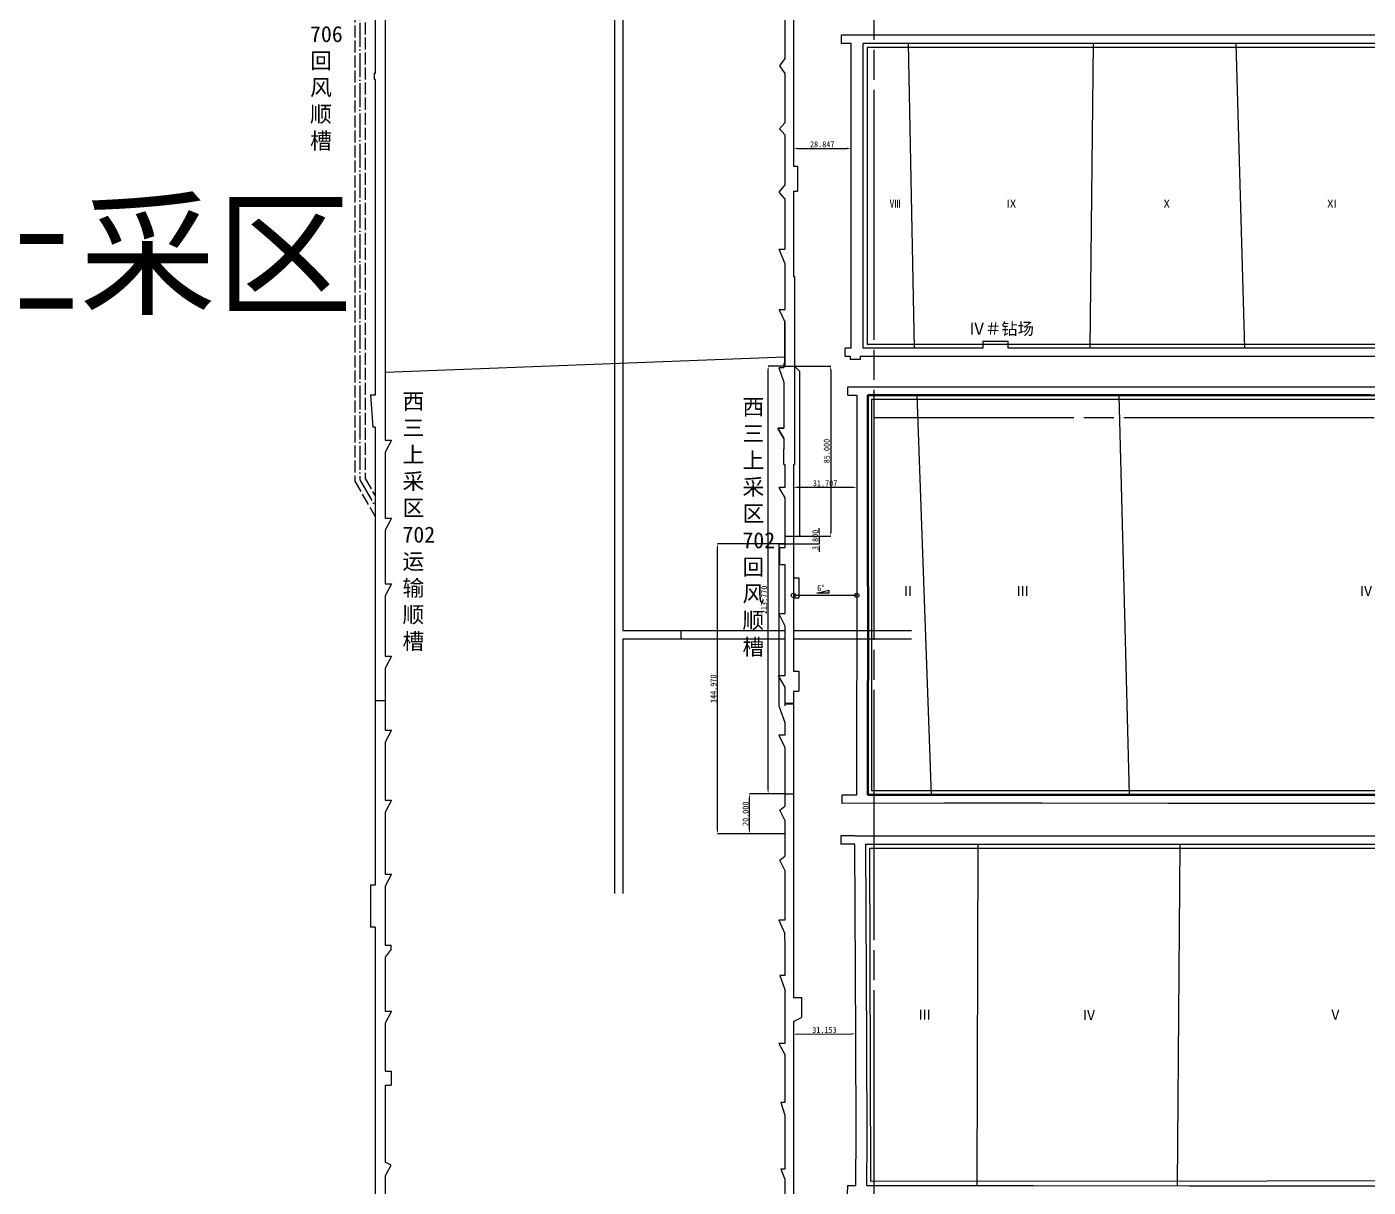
# Model space of a CAD drawing. Header units: millimetres. Extents: x 41513366 to 41522434, y 4590966 to 4600634.
# Drawn here: x 41516477 to 41517147, y 4595710 to 4596290 of the extents above; entities that cross this region are included whole.
import ezdxf

# ---------------------------------------------------------------- set-up
doc = ezdxf.new("R2010")
doc.units = ezdxf.units.MM
doc.header["$PDMODE"] = 35
doc.header["$PDSIZE"] = -5
for name, pattern in [('ACAD_ISO02W100', [15, 12, -3]), ('ACAD_ISO04W100', [30, 24, -3, 0, -3]), ('新采区边界(5K)', [150, 125, -5, 15, -5])]:
    doc.linetypes.add(name, pattern=pattern)
doc.layers.get('Defpoints').update_dxf_attribs({"lineweight": 18})
for name, color, linetype, lineweight in [('12-2采区边界线', 7, 'Continuous', 18), ('2016年12煤进尺', 7, 'Continuous', 18), ('7煤巷道', 6, 'Continuous', 18), ('7煤巷道名称', 6, 'Continuous', 18), ('图纸改动标记', 2, 'Continuous', 18), ('岩巷', 30, 'Continuous', 18), ('工作面月末位置', 7, 'Continuous', 18), ('设计', 4, 'Continuous', 18), ('采区名称', 7, 'Continuous', 18), ('采空区工作面颜色', 6, 'Continuous', 18)]:
    doc.layers.add(name, color=color, linetype=linetype, lineweight=lineweight)
doc.styles.add('图签仿宋', font='')
doc.styles.add('正体', font='')
doc.styles.add('正等线体', font='simhei.ttf')
doc.styles.get('图签仿宋').set_extended_font_data('宋体')
doc.styles.get('正体').set_extended_font_data('宋体')
doc.dimstyles.new('测量用', dxfattribs={"dimtxt": 3, "dimasz": 2, "dimexe": 0, "dimexo": 0, "dimgap": 0.5, "dimtad": 1, "dimdec": 3, "dimzin": 0, "dimdsep": 46, "dimtxsty": '图签仿宋', "dimcen": 0.09, "dimdle": 4, "dimaunit": 1, "dimadec": 3, "dimazin": 2, "dimtfac": 1, "dimtdec": 3, "dimtix": 1, "dimtmove": 0, "dimatfit": 3, "dimfxl": 1, "dimtolj": 1, "dimarcsym": 1})

# ---------------------------------------------------------------- blocks, each defined once
blk = doc.blocks.new('*D61')
at = {"layer": '2016年12煤进尺', "color": 0, "linetype": 'Continuous', "lineweight": -2, "ltscale": 2}
for p, q in [((41516859.76, 4596229.19), (41516859.76, 4596229.19)), ((41516861.76, 4596229.19), (41516886.6, 4596229.19)), ((41516888.6, 4596229.19), (41516888.6, 4596229.19))]:
    blk.add_line(p, q, dxfattribs=at)
at = {"layer": '2016年12煤进尺', "color": 0, "ltscale": 2}
for points in [[(41516861.76, 4596229.53), (41516861.76, 4596228.86), (41516859.76, 4596229.19)], [(41516886.6, 4596229.53), (41516886.6, 4596228.86), (41516888.6, 4596229.19)]]:
    blk.add_solid(points, dxfattribs=at)
at = {"layer": 'Defpoints', "color": 0, "ltscale": 2}
for p in [(41516859.76, 4596229.19), (41516888.6, 4596229.19), (41516888.6, 4596229.19)]:
    blk.add_point(p, dxfattribs=at)
at = {"layer": '2016年12煤进尺', "color": 0, "lineweight": -3, "ltscale": 2, "insert": (41516874.18, 4596231.19), "char_height": 3, "attachment_point": 5, "style": '图签仿宋'}
blk.add_mtext('\\A1;28.847', dxfattribs=at)
blk = doc.blocks.new('*D62')
at = {"layer": '2016年12煤进尺', "color": 0, "linetype": 'Continuous', "lineweight": -2, "ltscale": 2}
for p, q in [((41516855.55, 4596120.41), (41516847.15, 4596120.41)), ((41516847.15, 4595908.64), (41516847.15, 4596118.41)), ((41516855.55, 4595906.64), (41516847.15, 4595906.64))]:
    blk.add_line(p, q, dxfattribs=at)
at = {"layer": '2016年12煤进尺', "color": 0, "ltscale": 2}
for points in [[(41516846.82, 4596118.41), (41516847.48, 4596118.41), (41516847.15, 4596120.41)], [(41516846.82, 4595908.64), (41516847.48, 4595908.64), (41516847.15, 4595906.64)]]:
    blk.add_solid(points, dxfattribs=at)
at = {"layer": 'Defpoints', "color": 0, "ltscale": 2}
for p in [(41516847.15, 4596120.41), (41516855.55, 4596120.41), (41516855.55, 4595906.64)]:
    blk.add_point(p, dxfattribs=at)
at = {"layer": '2016年12煤进尺', "color": 0, "lineweight": -3, "ltscale": 2, "insert": (41516845.15, 4596003.52), "char_height": 3, "attachment_point": 5, "rotation": 90, "style": '图签仿宋'}
blk.add_mtext('\\A1;213.770', dxfattribs=at)
blk = doc.blocks.new('*D70')
at = {"layer": '2016年12煤进尺', "color": 0, "linetype": 'Continuous', "lineweight": -2, "ltscale": 2}
for p, q in [((41516859.76, 4596059.8), (41516859.76, 4596059.8)), ((41516861.75, 4596059.8), (41516889.46, 4596059.8)), ((41516891.46, 4596059.8), (41516891.46, 4596059.8))]:
    blk.add_line(p, q, dxfattribs=at)
at = {"layer": '2016年12煤进尺', "color": 0, "ltscale": 2}
for points in [[(41516861.75, 4596060.13), (41516861.75, 4596059.47), (41516859.76, 4596059.8)], [(41516889.46, 4596060.13), (41516889.46, 4596059.47), (41516891.46, 4596059.8)]]:
    blk.add_solid(points, dxfattribs=at)
at = {"layer": 'Defpoints', "color": 0, "ltscale": 2}
for p in [(41516859.76, 4596059.8), (41516891.46, 4596059.8), (41516891.46, 4596059.8)]:
    blk.add_point(p, dxfattribs=at)
at = {"layer": '2016年12煤进尺', "color": 0, "lineweight": -3, "ltscale": 2, "insert": (41516875.61, 4596061.8), "char_height": 3, "attachment_point": 5, "rotation": 359.9992, "style": '图签仿宋'}
blk.add_mtext('\\A1;31.707', dxfattribs=at)
blk = doc.blocks.new('*D71')
at = {"layer": '2016年12煤进尺', "color": 0, "linetype": 'Continuous', "lineweight": -2, "ltscale": 2}
for p, q in [((41516859.76, 4595786.48), (41516859.76, 4595786.48)), ((41516861.75, 4595786.49), (41516888.91, 4595786.62)), ((41516890.91, 4595786.63), (41516890.91, 4595786.63))]:
    blk.add_line(p, q, dxfattribs=at)
at = {"layer": '2016年12煤进尺', "color": 0, "ltscale": 2}
for points in [[(41516861.75, 4595786.83), (41516861.76, 4595786.16), (41516859.76, 4595786.48)], [(41516888.91, 4595786.96), (41516888.91, 4595786.29), (41516890.91, 4595786.63)]]:
    blk.add_solid(points, dxfattribs=at)
at = {"layer": 'Defpoints', "color": 0, "ltscale": 2}
for p in [(41516859.76, 4595786.48), (41516890.91, 4595786.63), (41516890.91, 4595786.63)]:
    blk.add_point(p, dxfattribs=at)
at = {"layer": '2016年12煤进尺', "color": 0, "lineweight": -3, "ltscale": 2, "insert": (41516875.32, 4595788.56), "char_height": 3, "attachment_point": 5, "rotation": 0.27668, "style": '图签仿宋'}
blk.add_mtext('\\A1;31.153', dxfattribs=at)
blk = doc.blocks.new('*D102')
at = {"layer": '2016年12煤进尺', "color": 0, "linetype": 'Continuous', "lineweight": -2, "ltscale": 2}
for p, q in [((41516855.55, 4596031.61), (41516821.86, 4596031.61)), ((41516821.86, 4595888.64), (41516821.86, 4596029.61)), ((41516855.55, 4595886.64), (41516821.86, 4595886.64))]:
    blk.add_line(p, q, dxfattribs=at)
at = {"layer": '2016年12煤进尺', "color": 0, "ltscale": 2}
for points in [[(41516821.52, 4596029.61), (41516822.19, 4596029.61), (41516821.86, 4596031.61)], [(41516821.52, 4595888.64), (41516822.19, 4595888.64), (41516821.86, 4595886.64)]]:
    blk.add_solid(points, dxfattribs=at)
at = {"layer": 'Defpoints', "color": 0, "ltscale": 2}
for p in [(41516821.86, 4596031.61), (41516855.55, 4596031.61), (41516855.55, 4595886.64)]:
    blk.add_point(p, dxfattribs=at)
at = {"layer": '2016年12煤进尺', "color": 0, "lineweight": -3, "ltscale": 2, "insert": (41516819.86, 4595959.12), "char_height": 3, "attachment_point": 5, "rotation": 90, "style": '图签仿宋'}
blk.add_mtext('\\A1;144.970', dxfattribs=at)
blk = doc.blocks.new('*D103')
at = {"layer": '2016年12煤进尺', "color": 0, "linetype": 'Continuous', "lineweight": -2, "ltscale": 2}
for p, q in [((41516872.71, 4596037.41), (41516872.71, 4596039.41)), ((41516857.52, 4596035.41), (41516872.71, 4596035.41)), ((41516857.52, 4596031.61), (41516872.71, 4596031.61)), ((41516872.71, 4596035.41), (41516872.71, 4596031.61)), ((41516872.71, 4596029.61), (41516872.71, 4596027.61))]:
    blk.add_line(p, q, dxfattribs=at)
at = {"layer": '2016年12煤进尺', "color": 0, "ltscale": 2}
for points in [[(41516872.37, 4596037.41), (41516873.04, 4596037.41), (41516872.71, 4596035.41)], [(41516872.37, 4596029.61), (41516873.04, 4596029.61), (41516872.71, 4596031.61)]]:
    blk.add_solid(points, dxfattribs=at)
at = {"layer": 'Defpoints', "color": 0, "ltscale": 2}
for p in [(41516857.52, 4596035.41), (41516857.52, 4596031.61), (41516872.71, 4596031.61)]:
    blk.add_point(p, dxfattribs=at)
at = {"layer": '2016年12煤进尺', "color": 0, "lineweight": -3, "ltscale": 2, "insert": (41516870.71, 4596033.51), "char_height": 3, "attachment_point": 5, "rotation": 90, "style": '图签仿宋'}
blk.add_mtext('\\A1;3.800', dxfattribs=at)
blk = doc.blocks.new('*D104')
at = {"layer": '2016年12煤进尺', "color": 0, "linetype": 'Continuous', "lineweight": -2, "ltscale": 2}
for p, q in [((41516860.26, 4596120.41), (41516878.43, 4596120.41)), ((41516878.43, 4596118.41), (41516878.43, 4596037.41)), ((41516857.52, 4596035.41), (41516878.43, 4596035.41))]:
    blk.add_line(p, q, dxfattribs=at)
at = {"layer": '2016年12煤进尺', "color": 0, "ltscale": 2}
for points in [[(41516878.09, 4596118.41), (41516878.76, 4596118.41), (41516878.43, 4596120.41)], [(41516878.09, 4596037.41), (41516878.76, 4596037.41), (41516878.43, 4596035.41)]]:
    blk.add_solid(points, dxfattribs=at)
at = {"layer": 'Defpoints', "color": 0, "ltscale": 2}
for p in [(41516860.26, 4596120.41), (41516857.52, 4596035.41), (41516878.43, 4596035.41)]:
    blk.add_point(p, dxfattribs=at)
at = {"layer": '2016年12煤进尺', "color": 0, "lineweight": -3, "ltscale": 2, "insert": (41516876.43, 4596077.91), "char_height": 3, "attachment_point": 5, "rotation": 90, "style": '图签仿宋'}
blk.add_mtext('\\A1;85.000', dxfattribs=at)
blk = doc.blocks.new('*D105')
at = {"layer": '2016年12煤进尺', "color": 0, "linetype": 'Continuous', "lineweight": -2, "ltscale": 2}
for p, q in [((41516855.55, 4595906.64), (41516837.85, 4595906.64)), ((41516837.85, 4595888.64), (41516837.85, 4595904.64)), ((41516855.55, 4595886.64), (41516837.85, 4595886.64))]:
    blk.add_line(p, q, dxfattribs=at)
at = {"layer": '2016年12煤进尺', "color": 0, "ltscale": 2}
for points in [[(41516837.52, 4595904.64), (41516838.18, 4595904.64), (41516837.85, 4595906.64)], [(41516837.52, 4595888.64), (41516838.18, 4595888.64), (41516837.85, 4595886.64)]]:
    blk.add_solid(points, dxfattribs=at)
at = {"layer": 'Defpoints', "color": 0, "ltscale": 2}
for p in [(41516837.85, 4595906.64), (41516855.55, 4595906.64), (41516855.55, 4595886.64)]:
    blk.add_point(p, dxfattribs=at)
at = {"layer": '2016年12煤进尺', "color": 0, "lineweight": -3, "ltscale": 2, "insert": (41516835.85, 4595896.64), "char_height": 3, "attachment_point": 5, "rotation": 90, "style": '图签仿宋'}
blk.add_mtext('\\A1;20.000', dxfattribs=at)

msp = doc.modelspace()

# ---------------------------------------------------------------- linework, layer by layer
at = {"layer": '12-2采区边界线', "linetype": '新采区边界(5K)', "lineweight": -3}
msp.add_line((41518499.9987, 4596094.4575), (41516900, 4596094.4575), dxfattribs=at)
msp.add_lwpolyline([(41516900, 4596408.4962), (41516900, 4593922.9795)], dxfattribs=at)
at = {"layer": '2016年12煤进尺', "color": 0, "lineweight": -3, "ltscale": 2}
for p, q in [((41516855.555, 4596120.407), (41516855.055, 4596120.407)), ((41516855.555, 4596121.715), (41516855.555, 4596120.407))]:
    msp.add_line(p, q, dxfattribs=at)
at = {"layer": '2016年12煤进尺', "color": 4, "lineweight": -3, "ltscale": 2}
for p, q in [((41516855.555, 4596120.407), (41516860.255, 4596120.407)), ((41516891.4638, 4596005.771), (41516859.755, 4596005.771)), ((41516855.555, 4595906.637), (41516859.755, 4595906.637))]:
    msp.add_line(p, q, dxfattribs=at)
at = {"layer": '2016年12煤进尺', "color": 6, "lineweight": -3, "ltscale": 2}
msp.add_line((41516859.755, 4596014.527), (41516859.755, 4596004.527), dxfattribs=at)
at = {"layer": '2016年12煤进尺', "color": 4, "lineweight": -3, "ltscale": 2}
msp.add_lwpolyline([(41516871.5373, 4596006.8489), (41516877.5206, 4596008.4176), (41516877.5206, 4596006.8489)], close=True, dxfattribs=at)
for centre in [(41516859.755, 4596005.771), (41516891.4638, 4596005.771)]:
    msp.add_circle(centre, 1.037, dxfattribs=at)
at = {"layer": '7煤巷道', "lineweight": -3}
for p, q in [((41516925.365, 4596285.824), (41516883.702, 4596285.824)), ((41516883.702, 4596285.824), (41516883.702, 4596281.624)), ((41516985.057, 4596285.824), (41516925.365, 4596285.824)), ((41517120.772, 4596285.824), (41516985.057, 4596285.824)), ((41517167.792, 4596285.824), (41517120.772, 4596285.824)), ((41516888.602, 4596281.624), (41516883.702, 4596281.624)), ((41516888.602, 4596133.367), (41516888.602, 4596281.628)), ((41516888.602, 4596129.317), (41516888.602, 4596281.628)), ((41516894.602, 4596129.317), (41516894.602, 4596281.628)), ((41516925.365, 4596281.624), (41516894.602, 4596281.624)), ((41516985.057, 4596281.624), (41516925.365, 4596281.624)), ((41517120.772, 4596281.624), (41516985.057, 4596281.624)), ((41517167.792, 4596281.624), (41517120.772, 4596281.624)), ((41516855.555, 4596274.075), (41516852.755, 4596270.375)), ((41516852.755, 4596270.375), (41516855.555, 4596266.675)), ((41516855.555, 4596241.975), (41516852.855, 4596238.975)), ((41516852.855, 4596238.975), (41516855.555, 4596235.975)), ((41516954.38, 4596132.713), (41516954.38, 4596129.313)), ((41516967.08, 4596132.713), (41516954.38, 4596132.713)), ((41516967.08, 4596129.313), (41516967.08, 4596132.713)), ((41516885.602, 4596125.117), (41516885.602, 4596129.317)), ((41516888.602, 4596129.317), (41516885.602, 4596129.317)), ((41516888.102, 4596125.117), (41516885.602, 4596125.117)), ((41516888.102, 4596125.117), (41516888.102, 4596123.617)), ((41516893.202, 4596123.617), (41516888.102, 4596123.617)), ((41516927.49, 4596125.117), (41516893.202, 4596125.117)), ((41516893.202, 4596125.117), (41516893.202, 4596123.617)), ((41516893.202, 4596125.117), (41516893.202, 4596123.617)), ((41516927.49, 4596129.317), (41516894.602, 4596129.317)), ((41516954.38, 4596129.313), (41516927.49, 4596129.313)), ((41517171.459, 4596125.113), (41516927.49, 4596125.113)), ((41517171.459, 4596129.313), (41516967.08, 4596129.313)), ((41517171.459, 4596129.313), (41516991.023, 4596129.313)), ((41517171.459, 4596125.113), (41516991.023, 4596125.113)), ((41516855.055, 4596106.215), (41516855.055, 4596089.415)), ((41516860.255, 4596106.215), (41516860.255, 4596078.794)), ((41516886.963, 4596105.8644), (41516886.963, 4596110.071)), ((41516855.055, 4596089.415), (41516851.955, 4596089.415)), ((41516851.955, 4596089.415), (41516855.055, 4596084.215)), ((41516851.955, 4596089.415), (41516855.055, 4596089.415)), ((41516855.055, 4596084.215), (41516851.955, 4596089.415)), ((41516855.055, 4596089.415), (41516851.955, 4596089.415)), ((41516851.955, 4596089.415), (41516855.055, 4596084.215)), ((41516851.955, 4596089.415), (41516855.055, 4596089.415)), ((41516855.055, 4596084.215), (41516851.955, 4596089.415)), ((41516855.055, 4596071.215), (41516855.055, 4596078.794)), ((41516855.055, 4596071.215), (41516855.055, 4596078.794)), ((41516860.255, 4596078.794), (41516860.255, 4596071.215)), ((41516855.055, 4596071.215), (41516855.555, 4596071.215)), ((41516855.055, 4596071.215), (41516855.555, 4596071.215)), ((41516859.755, 4596071.215), (41516859.755, 4596014.527)), ((41516859.755, 4596071.215), (41516860.255, 4596071.215)), ((41516855.555, 4596059.727), (41516852.455, 4596059.727)), ((41516852.455, 4596059.727), (41516855.555, 4596054.527)), ((41516859.755, 4596014.527), (41516862.455, 4596014.527)), ((41516862.455, 4596014.527), (41516862.455, 4596004.527)), ((41516859.755, 4596004.527), (41516859.755, 4595967.827)), ((41516859.755, 4596004.527), (41516862.455, 4596004.527)), ((41516852.555, 4595996.535), (41516855.555, 4595990.535)), ((41516855.555, 4595996.535), (41516852.555, 4595996.535)), ((41516859.755, 4595957.827), (41516859.755, 4595810.794)), ((41516852.555, 4595935.935), (41516855.555, 4595929.735)), ((41516855.555, 4595935.935), (41516852.555, 4595935.935)), ((41516884.02, 4595906.0008), (41516884.02, 4595901.8008)), ((41516853.055, 4595898.494), (41516855.555, 4595900.494)), ((41516853.055, 4595898.494), (41516855.555, 4595900.494)), ((41516855.555, 4595893.494), (41516853.055, 4595898.494)), ((41516855.555, 4595893.494), (41516853.055, 4595898.494)), ((41516890.429, 4595885.672), (41516883.429, 4595885.672)), ((41516890.4493, 4595881.471), (41516883.429, 4595881.471)), ((41516853.055, 4595873.494), (41516855.555, 4595875.494)), ((41516855.555, 4595868.494), (41516853.055, 4595873.494)), ((41516855.555, 4595843.494), (41516852.555, 4595843.494)), ((41516852.555, 4595843.494), (41516855.555, 4595836.794)), ((41516855.555, 4595815.794), (41516853.055, 4595815.794)), ((41516853.055, 4595815.794), (41516855.555, 4595808.794)), ((41516855.555, 4595781.832), (41516852.555, 4595781.832)), ((41516852.555, 4595781.832), (41516855.555, 4595776.332)), ((41516855.555, 4595752.332), (41516853.555, 4595752.332)), ((41516853.555, 4595752.332), (41516855.555, 4595746.032)), ((41516855.555, 4595746.032), (41516855.555, 4595741.432)), ((41516855.555, 4595719.032), (41516853.555, 4595719.032)), ((41516853.555, 4595719.032), (41516855.555, 4595714.032))]:
    msp.add_line(p, q, dxfattribs=at)
at = {"layer": '7煤巷道', "color": 6, "lineweight": -3}
for p, q in [((41516650.755, 4596266.551), (41516650.255, 4596266.551)), ((41516650.255, 4596266.551), (41516650.255, 4596263.551)), ((41516650.755, 4596263.551), (41516650.255, 4596263.551)), ((41516859.755, 4596220.275), (41516861.855, 4596220.275)), ((41516861.855, 4596220.275), (41516861.855, 4596207.775)), ((41516855.555, 4596210.975), (41516852.555, 4596207.375)), ((41516852.555, 4596207.375), (41516855.555, 4596203.775)), ((41516859.755, 4596207.775), (41516861.855, 4596207.775)), ((41516859.755, 4596165.222), (41516860.255, 4596165.222)), ((41516860.255, 4596165.222), (41516860.255, 4596078.794)), ((41516855.555, 4596121.715), (41516855.555, 4596142.515)), ((41516855.055, 4596121.715), (41516855.055, 4596119.515)), ((41516855.555, 4596121.715), (41516855.055, 4596121.715)), ((41516855.055, 4596112.415), (41516855.055, 4596089.415)), ((41516650.755, 4596105.907), (41516648.355, 4596105.907)), ((41516648.355, 4596105.907), (41516649.655, 4596089.907)), ((41516650.755, 4596089.907), (41516649.655, 4596089.907)), ((41516658.855, 4596083.407), (41516655.755, 4596077.407)), ((41516655.755, 4596083.407), (41516658.855, 4596083.407)), ((41516859.755, 4596071.215), (41516860.255, 4596071.215)), ((41516658.855, 4596044.407), (41516655.755, 4596038.407)), ((41516655.755, 4596044.407), (41516658.855, 4596044.407)), ((41516658.855, 4596011.482), (41516655.755, 4596005.482)), ((41516655.755, 4596011.482), (41516658.855, 4596011.482)), ((41516658.855, 4595975.482), (41516655.755, 4595969.482)), ((41516655.755, 4595975.482), (41516658.855, 4595975.482)), ((41516658.855, 4595938.482), (41516655.755, 4595932.482)), ((41516655.755, 4595938.482), (41516658.855, 4595938.482)), ((41516658.855, 4595903.482), (41516655.755, 4595897.482)), ((41516655.755, 4595903.482), (41516658.855, 4595903.482)), ((41516658.855, 4595866.482), (41516655.755, 4595860.482)), ((41516655.755, 4595866.482), (41516658.855, 4595866.482)), ((41516650.755, 4595861.001), (41516648.355, 4595861.001)), ((41516648.355, 4595861.001), (41516648.355, 4595840.001)), ((41516650.755, 4595840.001), (41516648.355, 4595840.001)), ((41516655.755, 4595830.982), (41516658.755, 4595830.982)), ((41516655.755, 4595830.982), (41516658.755, 4595830.982)), ((41516658.755, 4595828.982), (41516655.755, 4595824.982)), ((41516658.755, 4595828.982), (41516655.755, 4595824.982)), ((41516658.755, 4595828.982), (41516658.755, 4595830.982)), ((41516658.855, 4595798.001), (41516655.755, 4595792.001)), ((41516655.755, 4595798.001), (41516658.855, 4595798.001)), ((41516655.755, 4595767.982), (41516658.755, 4595767.982)), ((41516658.755, 4595767.982), (41516658.755, 4595760.982)), ((41516655.755, 4595760.982), (41516658.755, 4595760.982)), ((41516658.755, 4595720.969), (41516655.755, 4595722.569)), ((41516655.755, 4595715.569), (41516658.755, 4595720.969))]:
    msp.add_line(p, q, dxfattribs=at)
at = {"layer": '7煤巷道', "color": 5, "lineweight": -3}
for p, q in [((41516860.255, 4596120.407), (41516862.755, 4596117.907)), ((41516862.755, 4596117.907), (41516862.755, 4596035.407)), ((41516852.555, 4596031.607), (41516859.755, 4596031.607)), ((41516855.555, 4596035.407), (41516862.755, 4596035.407))]:
    msp.add_line(p, q, dxfattribs=at)
at = {"layer": '7煤巷道', "color": 4, "lineweight": -3}
for p, q in [((41516852.155, 4595965.535), (41516855.555, 4595959.935)), ((41516855.555, 4595965.535), (41516852.155, 4595965.535)), ((41516859.755, 4595967.827), (41516862.555, 4595967.827)), ((41516862.555, 4595967.827), (41516862.555, 4595957.827)), ((41516859.755, 4595957.827), (41516862.555, 4595957.827))]:
    msp.add_line(p, q, dxfattribs=at)
at = {"layer": '7煤巷道', "color": 0, "lineweight": -3}
for p, q in [((41516855.555, 4595951.5867), (41516859.755, 4595951.5867)), ((41516855.6699, 4595951.5867), (41516856.2194, 4595952.1352)), ((41516856.2171, 4595951.5867), (41516856.7665, 4595952.1352)), ((41516856.8276, 4595951.5867), (41516857.3771, 4595952.1352)), ((41516857.3748, 4595951.5867), (41516857.9243, 4595952.1352)), ((41516857.9363, 4595951.5867), (41516858.4858, 4595952.1352)), ((41516858.4835, 4595951.5867), (41516859.033, 4595952.1352)), ((41516859.053, 4595951.5867), (41516859.6025, 4595952.1352))]:
    msp.add_line(p, q, dxfattribs=at)
at = {"layer": '7煤巷道', "color": 6, "lineweight": -3}
for points in [[(41516655.755, 4596909.095), (41516655.755, 4596083.407)], [(41516650.755, 4596300.518), (41516650.755, 4596266.551)], [(41516650.755, 4596263.551), (41516650.755, 4596105.907)], [(41516650.755, 4596089.907), (41516650.755, 4595861.001)], [(41516655.755, 4596077.407), (41516655.755, 4596044.407)], [(41516655.755, 4596038.407), (41516655.755, 4596011.482)], [(41516655.755, 4596005.482), (41516655.755, 4595975.482)], [(41516655.755, 4595969.482), (41516655.755, 4595938.482)], [(41516655.755, 4595932.482), (41516655.755, 4595903.482)], [(41516655.755, 4595897.482), (41516655.755, 4595866.482)], [(41516655.755, 4595860.482), (41516655.755, 4595830.982)], [(41516650.755, 4595840.001), (41516650.755, 4595775.0952)], [(41516655.755, 4595824.982), (41516655.755, 4595798.001)], [(41516655.755, 4595792.001), (41516655.755, 4595775.0952)]]:
    msp.add_lwpolyline(points, dxfattribs=at)
at = {"layer": '7煤巷道', "lineweight": -3}
for points in [[(41516859.755, 4596390.138), (41516859.755, 4596276.7749)], [(41516855.555, 4596295.011), (41516855.555, 4596276.7749)], [(41516855.555, 4596276.7749), (41516855.555, 4596274.075)], [(41516859.755, 4596276.7749), (41516859.755, 4596220.275)], [(41516855.555, 4596266.675), (41516855.555, 4596241.975)], [(41516855.555, 4596235.975), (41516855.555, 4596210.975)], [(41516859.755, 4596207.775), (41516859.755, 4596165.222)], [(41516855.555, 4596203.775), (41516855.555, 4596178.815)], [(41516855.555, 4596171.815), (41516855.555, 4596148.515)], [(41516855.555, 4596142.515), (41516855.555, 4596121.715)], [(41516886.963, 4596110.0721), (41517012.8975, 4596110.052), (41517147.8302, 4596110.004), (41517241.1716, 4596109.93), (41517330.3195, 4596109.916), (41517423.9443, 4596109.935), (41517511.9377, 4596109.944), (41517608.8994, 4596110.02), (41517682.0453, 4596110.035), (41517774.0984, 4596110.023), (41517870.5066, 4596110.005), (41517959.2613, 4596110.023), (41518039.5286, 4596110.034), (41518136.1326, 4596110.047), (41518226.2987, 4596110.054), (41518314.6311, 4596110.051), (41518408.3609, 4596110.054), (41518453.829, 4596110.054)], [(41516886.963, 4596105.8644), (41516891.463, 4596105.8686)], [(41516891.463, 4596105.8686), (41516891.462, 4596035.289), (41516891.465, 4595985.2059)], [(41516855.055, 4596084.215), (41516855.055, 4596078.794)], [(41516855.055, 4596084.215), (41516855.055, 4596078.794)], [(41516855.555, 4596071.215), (41516855.555, 4596059.727)], [(41516855.555, 4596054.527), (41516855.555, 4596029.527)], [(41516855.555, 4596029.527), (41516852.855, 4596029.527)], [(41516852.855, 4596029.527), (41516852.855, 4596021.227), (41516855.555, 4596021.227)], [(41516855.555, 4596021.227), (41516855.555, 4595996.535)], [(41516855.555, 4595990.535), (41516855.555, 4595965.535)], [(41516891.465, 4595985.208), (41516891.393, 4595941.2701), (41516891.393, 4595906.0137)], [(41516855.555, 4595959.935), (41516855.555, 4595950.5867)], [(41516855.555, 4595942.1862), (41516855.555, 4595935.935)], [(41516855.555, 4595929.735), (41516855.555, 4595900.494)], [(41516891.393, 4595906.0137), (41516884.02, 4595906.0008)], [(41518448.1368, 4595901.851), (41518438.406, 4595901.851), (41518354.074, 4595901.852), (41518260.688, 4595901.851), (41518215.9759, 4595901.853), (41518170.3765, 4595901.846), (41518084.288, 4595901.845), (41517992.9343, 4595901.837), (41517904.5156, 4595901.849), (41517827.9533, 4595901.843), (41517717.9806, 4595901.856), (41517674.2209, 4595901.858), (41517588.403, 4595901.857), (41517495.3773, 4595901.791), (41517404.4885, 4595901.806), (41517316.2327, 4595901.814), (41517224.7481, 4595901.84), (41517137.2149, 4595901.843), (41517047.1368, 4595901.822), (41516984.2341, 4595901.858), (41516935.0939, 4595901.89), (41516884.02, 4595901.8008)], [(41516855.555, 4595893.494), (41516855.555, 4595875.494)], [(41516883.429, 4595885.672), (41516883.429, 4595881.471)], [(41516890.429, 4595885.672), (41516926.559, 4595885.63), (41516971.071, 4595885.62), (41517066.385, 4595885.651), (41517151.266, 4595885.66), (41517244.687, 4595885.632), (41517342.255, 4595885.613), (41517431.785, 4595885.647), (41517519.741, 4595885.67), (41517609.615, 4595885.717), (41517704.651, 4595885.576), (41517728.713, 4595885.565), (41517773.43, 4595885.603), (41517822.236, 4595885.602), (41517864.65, 4595885.607), (41517946.719, 4595885.681), (41518019.741, 4595885.675), (41518110.335, 4595885.614), (41518167.775, 4595885.612), (41518250.34, 4595885.596), (41518335.711, 4595885.541), (41518420.559, 4595885.533), (41518459.1887, 4595885.5909)], [(41516890.914, 4595710.9163), (41516891.075, 4595737.279), (41516890.915, 4595785.031), (41516890.4493, 4595881.471)], [(41516896.5342, 4595710.9107), (41516896.675, 4595733.9778), (41516896.515, 4595781.734), (41516896.0334, 4595881.471), (41516931.258, 4595881.43), (41516975.7708, 4595881.42), (41517071.0853, 4595881.451), (41517155.9661, 4595881.46)], [(41516855.555, 4595868.494), (41516855.555, 4595843.494)], [(41516855.555, 4595833.432), (41516855.555, 4595836.794)], [(41516855.555, 4595833.432), (41516855.555, 4595815.794)], [(41516855.555, 4595808.8506), (41516855.555, 4595781.832)], [(41516859.755, 4595810.794), (41516859.755, 4595804.794)], [(41516859.755, 4595804.794), (41516863.755, 4595804.794), (41516863.755, 4595794.794)], [(41516859.755, 4595792.8162), (41516863.755, 4595794.794)], [(41516859.755, 4595792.8162), (41516859.755, 4595741.432)], [(41516650.755, 4595775.0952), (41516650.755, 4595606.037)], [(41516655.755, 4595775.0952), (41516655.755, 4595767.982)], [(41516855.555, 4595776.332), (41516855.555, 4595752.332)], [(41516655.755, 4595760.982), (41516655.755, 4595722.569)], [(41516855.555, 4595742.8462), (41516855.555, 4595741.432)], [(41516855.555, 4595741.432), (41516855.555, 4595719.032)], [(41516859.755, 4595741.432), (41516859.755, 4595617.511)], [(41516655.755, 4595715.569), (41516655.755, 4595685.569)], [(41516855.555, 4595714.032), (41516855.555, 4595688.411)], [(41516886.8885, 4595706.7408), (41516886.914, 4595710.9204)], [(41516886.914, 4595710.9204), (41516890.914, 4595710.9163)]]:
    msp.add_lwpolyline(points, dxfattribs=at)
at = {"layer": '7煤巷道', "color": 1, "lineweight": 50}
for points in [[(41516897.063, 4596105.8739), (41516897.062, 4596035.289), (41516897.065, 4595985.2062)], [(41516897.063, 4596105.8739), (41516933.9679, 4596105.909), (41517012.8964, 4596105.852), (41517052.5986, 4596105.835), (41517147.8287, 4596105.804), (41517241.1683, 4596105.73), (41517330.3189, 4596105.716), (41517423.9452, 4596105.735), (41517511.9381, 4596105.744), (41517608.9027, 4596105.82), (41517682.0462, 4596105.835), (41517774.0979, 4596105.823), (41517870.5058, 4596105.805), (41517959.2622, 4596105.823), (41518039.5291, 4596105.834), (41518136.1331, 4596105.847), (41518226.2991, 4596105.854), (41518314.631, 4596105.851), (41518408.361, 4596105.854), (41518453.829, 4596105.854), (41518483.7356, 4596105.8621)], [(41516897.065, 4595985.1988), (41516896.993, 4595941.2655), (41516896.993, 4595906.0235)], [(41518483.7482, 4595906.051), (41518438.406, 4595906.051), (41518354.074, 4595906.052), (41518260.688, 4595906.051), (41518215.976, 4595906.053), (41518170.3759, 4595906.046), (41518084.288, 4595906.045), (41517992.9339, 4595906.037), (41517904.5161, 4595906.049), (41517827.9529, 4595906.043), (41517717.9811, 4595906.056), (41517674.221, 4595906.058), (41517588.403, 4595906.057), (41517495.3744, 4595905.991), (41517404.4892, 4595906.006), (41517316.2331, 4595906.014), (41517224.7493, 4595906.04), (41517137.215, 4595906.043), (41517047.1358, 4595906.022), (41516984.2365, 4595906.058), (41516935.0916, 4595906.09), (41516896.993, 4595906.0235)]]:
    msp.add_lwpolyline(points, dxfattribs=at)
at = {"layer": '7煤巷道', "color": 5, "lineweight": -3}
for points in [[(41516852.555, 4596031.607), (41516852.555, 4595950.5867)], [(41516852.555, 4595950.5867), (41516855.5549, 4595942.1867)]]:
    msp.add_lwpolyline(points, dxfattribs=at)
at = {"layer": '7煤巷道', "lineweight": -3, "ltscale": 10}
msp.add_lwpolyline([(41516896.5342, 4595710.9107), (41516979.594, 4595710.827), (41517057.51, 4595710.688), (41517098.859, 4595710.706), (41517189.811, 4595710.76), (41517276.635, 4595710.843), (41517369.307, 4595710.79), (41517448.08, 4595710.774), (41517511.46, 4595710.782), (41517610.146, 4595710.775), (41517654.831, 4595710.767), (41517745.677, 4595710.843), (41517813.659, 4595710.85), (41517897.167, 4595710.873), (41517985.916, 4595710.869), (41518072.387, 4595711.799), (41518162.481, 4595711.701), (41518197.939, 4595711.379), (41518223.887, 4595711.388), (41518306.181, 4595711.433), (41518325.7649, 4595711.4416)], dxfattribs=at)
at = {"layer": '图纸改动标记', "color": 3, "linetype": 'ACAD_ISO02W100', "lineweight": -3, "ltscale": 0.5}
for points in [[(41516645.755, 4597679.531), (41516645.755, 4596064.2447)], [(41516640.555, 4597678.131), (41516640.555, 4596062.8513)], [(41516645.755, 4596064.2447), (41516650.755, 4596055.5848)], [(41516640.555, 4596062.8513), (41516650.755, 4596045.1852)]]:
    msp.add_lwpolyline(points, dxfattribs=at)
at = {"layer": '岩巷', "lineweight": -3}
for p, q in [((41516770.4, 4596838.8103), (41516770.4, 4595856.836)), ((41516774.6, 4595988.203), (41516847.6, 4595988.203)), ((41516774.6, 4595984.003), (41516847.6, 4595984.003)), ((41516803.6, 4595988.203), (41516803.6, 4595984.003))]:
    msp.add_line(p, q, dxfattribs=at)
at = {"layer": '岩巷', "color": 6, "linetype": 'ByBlock', "lineweight": -3, "ltscale": 0.5}
for p, q in [((41516855.555, 4596171.815), (41516852.655, 4596178.815)), ((41516852.655, 4596178.815), (41516855.555, 4596178.815)), ((41516859.755, 4596165.222), (41516860.255, 4596165.222)), ((41516855.555, 4596148.515), (41516852.655, 4596148.515)), ((41516852.655, 4596148.515), (41516855.555, 4596142.515)), ((41516855.055, 4596119.515), (41516852.555, 4596119.515)), ((41516852.555, 4596119.515), (41516855.055, 4596112.415)), ((41516655.755, 4595953.095), (41516650.755, 4595953.095))]:
    msp.add_line(p, q, dxfattribs=at)
at = {"layer": '岩巷', "lineweight": -3}
for points in [[(41516774.6, 4596861.137), (41516774.6, 4595988.203)], [(41516774.6, 4595984.003), (41516774.6, 4595856.836)], [(41516847.6, 4595988.203), (41516855.555, 4595988.203)], [(41516847.6, 4595984.003), (41516855.555, 4595984.003)], [(41516859.755, 4595988.203), (41516873.6, 4595988.203)], [(41516859.755, 4595984.003), (41516873.6, 4595984.003)], [(41516873.6, 4595988.203), (41516918.799, 4595988.203)], [(41516873.6, 4595984.003), (41516918.799, 4595984.003)]]:
    msp.add_lwpolyline(points, dxfattribs=at)
at = {"layer": '工作面月末位置', "color": 102, "lineweight": -3, "ltscale": 0.5}
for p, q in [((41516920.284, 4596129.317), (41516917.309, 4596281.624)), ((41517008.16, 4596129.313), (41517009.742, 4596281.624))]:
    msp.add_line(p, q, dxfattribs=at)
at = {"layer": '工作面月末位置', "color": 3, "lineweight": -3, "ltscale": 0.5}
msp.add_line((41517085.369, 4596129.313), (41517081.023, 4596281.624), dxfattribs=at)
at = {"layer": '工作面月末位置', "color": 205, "lineweight": -3}
for p, q in [((41516921.462, 4596105.8971), (41516928.5907, 4595906.0786)), ((41517022.4635, 4596105.8479), (41517027.5925, 4595906.0332))]:
    msp.add_line(p, q, dxfattribs=at)
at = {"layer": '工作面月末位置', "color": 102, "lineweight": -3}
for p, q in [((41516951.9141, 4595881.4254), (41516951.5129, 4595710.8553)), ((41517052.9173, 4595881.4451), (41517051.506, 4595710.6987))]:
    msp.add_line(p, q, dxfattribs=at)
at = {"layer": '设计', "color": 1, "linetype": 'ByBlock', "lineweight": -3, "ltscale": 2}
msp.add_line((41516855.555, 4596124.9033), (41516655.755, 4596117.1326), dxfattribs=at)
at = {"layer": '设计', "color": 1, "linetype": 'ACAD_ISO04W100', "lineweight": -3, "ltscale": 0.5}
for points in [[(41516643.155, 4597681.131), (41516643.155, 4596063.548)], [(41516643.155, 4596063.548), (41516650.755, 4596050.385)]]:
    msp.add_lwpolyline(points, dxfattribs=at)
at = {"layer": '采空区工作面颜色', "color": 102, "lineweight": -3}
for points in [[(41517332.8219, 4596279.624), (41516896.602, 4596279.624), (41516896.602, 4596131.317), (41517332.4978, 4596131.317)], [(41516898.0392, 4595879.4709), (41518079.7253, 4595879.4365), (41518086.2638, 4595713.7801), (41516898.5283, 4595712.9121)]]:
    msp.add_lwpolyline(points, close=True, dxfattribs=at)
at = {"layer": '采空区工作面颜色', "color": 205, "lineweight": -3}
msp.add_lwpolyline([(41516899.0623, 4596103.8739), (41518064.5577, 4596103.8377), (41518067.2266, 4595908.0437), (41516898.9937, 4595908.0235)], close=True, dxfattribs=at)

# ---------------------------------------------------------------- texts
at = {"layer": '7煤巷道', "lineweight": -3, "insert": (41516947.298, 4596142.0312), "char_height": 6, "width": 43.253333, "attachment_point": 1, "style": '正等线体'}
msp.add_mtext('Ⅳ＃钻场', dxfattribs=at)
at = {"layer": '7煤巷道名称', "lineweight": -3, "char_height": 8, "attachment_point": 1, "style": '正等线体'}
for s, insert, width in [('西\\P三\\P上\\P采\\P区\\P702\\P运\\P输\\P顺\\P槽', (41516664.4002, 4596106.8357), 152.021198), ('{\\C6;西\\P三\\P上\\P采\\P区\\P702\\P回\\P风\\P顺\\P槽}', (41516834.3103, 4596104.003), 154.029252)]:
    msp.add_mtext(s, dxfattribs=dict(at, insert=insert, width=width))
at = {"layer": '岩巷', "color": 4, "lineweight": -3, "insert": (41516871.6462, 4596011.0277), "char_height": 3.11418, "width": 22.722153, "attachment_point": 1, "rotation": 0.0343302, "style": '正等线体'}
msp.add_mtext('6%%D', dxfattribs=at)
at = {"layer": '工作面月末位置', "color": 102, "lineweight": -3, "ltscale": 0.5, "char_height": 4, "attachment_point": 4, "style": '正等线体'}
for s, insert, width in [('Ⅷ', (41516907.9656, 4596201.4988), 7.348315), ('Ⅸ', (41516965.9982, 4596201.4988), 5.797753)]:
    msp.add_mtext(s, dxfattribs=dict(at, insert=insert, width=width))
at = {"layer": '工作面月末位置', "color": 3, "lineweight": -3, "ltscale": 0.5, "char_height": 4, "attachment_point": 4, "style": '正等线体'}
for s, insert, width in [('Ⅹ', (41517043.6263, 4596201.4988), 4.921348), ('Ⅺ', (41517126.1932, 4596201.4988), 5.797753)]:
    msp.add_mtext(s, dxfattribs=dict(at, insert=insert, width=width))
at = {"layer": '工作面月末位置', "color": 205, "lineweight": -3, "char_height": 5, "width": 25.592271, "attachment_point": 1, "style": '正体'}
for s, insert in [('Ⅱ', (41516913.6613, 4596010.4886)), ('Ⅲ', (41516970.8902, 4596010.4886)), ('Ⅳ', (41517142.5771, 4596010.4886))]:
    msp.add_mtext(s, dxfattribs=dict(at, insert=insert))
at = {"layer": '工作面月末位置', "color": 102, "lineweight": -3, "char_height": 5, "width": 25.592271, "attachment_point": 1, "style": '正体'}
for s, insert in [('Ⅲ', (41516921.9525, 4595798.7017)), ('Ⅳ', (41517004.119, 4595798.5824)), ('Ⅴ', (41517127.2259, 4595798.7017))]:
    msp.add_mtext(s, dxfattribs=dict(at, insert=insert))
at = {"layer": '采区名称', "color": 6, "lineweight": -3, "insert": (41516618.2184, 4596357.0024), "char_height": 8, "width": 16.494382, "attachment_point": 1, "style": '正等线体'}
msp.add_mtext('{\\C3;西\\P三\\P上\\P采\\P区\\P706\\P回\\P风\\P顺\\P槽}', dxfattribs=at)
at = {"layer": '采区名称', "color": 7, "lineweight": -3, "insert": (41516298.3905, 4596201.2456), "char_height": 50, "width": 3582.4, "attachment_point": 1, "style": '正等线体'}
msp.add_mtext('西三{\\C256;上\\C7;采区}', dxfattribs=at)

# ---------------------------------------------------------------- dimensions: what is measured, and where the dimension line sits
at = {"layer": '2016年12煤进尺', "color": 2, "lineweight": -3, "ltscale": 2}
dim = msp.add_linear_dim(base=(41516888.602, 4596229.1947), p1=(41516859.755, 4596229.1947), p2=(41516888.602, 4596229.1947), dimstyle='测量用', override={"dimsah": 1, "dimtzin": 0}, dxfattribs=at)
dim.commit()
dim.dimension.update_dxf_attribs({"geometry": '*D61', "text_midpoint": (41516874.1785, 4596231.1947)})
dim = msp.add_linear_dim(base=(41516847.1506, 4596120.407), p1=(41516855.555, 4595906.637), p2=(41516855.555, 4596120.407), angle=90, dimstyle='测量用', override={"dimsah": 1, "dimtzin": 0}, dxfattribs=at)
dim.commit()
dim.dimension.update_dxf_attribs({"geometry": '*D62', "text_midpoint": (41516847.1506, 4596003.522), "dimtype": 160})
at = {"layer": '2016年12煤进尺', "color": 4, "lineweight": -3, "ltscale": 2}
for base, p1, p2, angle, picture, middle in [((41516878.4255, 4596035.407), (41516860.255, 4596120.407), (41516857.5246, 4596035.407), 90, '*D104', (41516876.4255, 4596077.907)), ((41516872.7073, 4596031.607), (41516857.5246, 4596035.407), (41516857.5246, 4596031.607), 270, '*D103', (41516870.7073, 4596033.507)), ((41516821.8555, 4596031.607), (41516855.555, 4595886.637), (41516855.555, 4596031.607), 90, '*D102', (41516819.8555, 4595959.122)), ((41516837.8506, 4595906.637), (41516855.555, 4595886.637), (41516855.555, 4595906.637), 90, '*D105', (41516835.8506, 4595896.637))]:
    dim = msp.add_linear_dim(base=base, p1=p1, p2=p2, angle=angle, dimstyle='测量用', override={"dimsah": 1, "dimtzin": 0}, dxfattribs=at)
    dim.commit()
    dim.dimension.update_dxf_attribs({"geometry": picture, "text_midpoint": middle})
at = {"layer": '2016年12煤进尺', "color": 2, "lineweight": -3, "ltscale": 2}
for base, p1, p2, angle, picture, middle in [((41516891.4623, 4596059.7999), (41516859.755, 4596059.8003), (41516891.4623, 4596059.7999), 359.9991985, '*D70', (41516875.6087, 4596061.8001)), ((41516890.9073, 4595786.6338), (41516859.755, 4595786.4834), (41516890.9073, 4595786.6338), 0.2766818, '*D71', (41516875.3215, 4595788.5586))]:
    dim = msp.add_linear_dim(base=base, p1=p1, p2=p2, angle=angle, dimstyle='测量用', override={"dimsah": 1, "dimtzin": 0}, dxfattribs=at)
    dim.commit()
    dim.dimension.update_dxf_attribs({"geometry": picture, "text_midpoint": middle})

doc.saveas('drawing.dxf')
